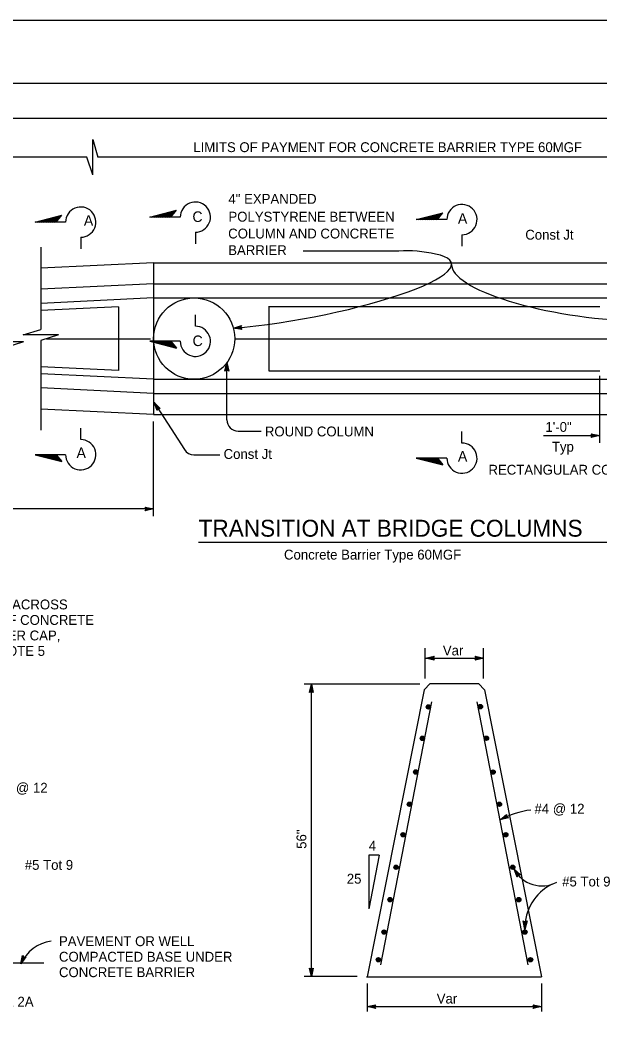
# Model space of a CAD drawing. Extents: x -894 to 866, y -476 to 714.
# Drawn here: x -470 to -58, y -2 to 714 of the extents above; entities that cross this region are included whole.
import ezdxf

# ---------------------------------------------------------------- set-up
doc = ezdxf.new("R2010")
doc.units = 0
for name, color, linetype in [('10 Sheet Format', 7, 'Continuous'), ('22 Misc Cnst Det', 7, 'Continuous'), ('56 Stage 3 Anno', 7, 'Continuous'), ('57 Undefined', 7, 'Continuous'), ('60 Nongeo Data', 7, 'Continuous')]:
    doc.layers.add(name, color=color, linetype=linetype)

msp = doc.modelspace()

# ---------------------------------------------------------------- linework, layer by layer
at = {"layer": '10 Sheet Format'}
msp.add_line((-813.45, 643.96), (811.55, 643.96), dxfattribs=at)
for points in [[(-894.04, 713.56), (865.96, 713.56), (865.96, -476.44), (-894.04, -476.44)], [(-863.43, 668.96), (836.57, 668.96), (836.57, -431.04), (-863.43, -431.04)], [(-863.43, 668.96), (836.57, 668.96), (836.57, -431.04), (-863.43, -431.04)]]:
    msp.add_lwpolyline(points, close=True, dxfattribs=at)
at = {"layer": '22 Misc Cnst Det'}
for p, q in [((-458.92, 570.24), (-439.98, 575.08)), ((-457.37, 570.24), (-440.38, 574.58)), ((-455.81, 570.24), (-440.79, 574.07)), ((-454.25, 570.24), (-441.19, 573.57)), ((-452.69, 570.24), (-441.6, 573.07)), ((-443.89, 570.24), (-439.98, 575.08)), ((-377.49, 573.79), (-358.55, 578.62)), ((-355.79, 573.79), (-377.49, 573.79)), ((-375.94, 573.79), (-358.95, 578.12)), ((-374.38, 573.79), (-359.36, 577.62)), ((-372.82, 573.79), (-359.76, 577.12)), ((-371.26, 573.79), (-360.17, 576.62)), ((-369.71, 573.79), (-360.57, 576.11)), ((-368.15, 573.79), (-360.98, 575.61)), ((-366.59, 573.79), (-361.39, 575.11)), ((-365.03, 573.79), (-361.79, 574.61)), ((-363.47, 573.79), (-362.2, 574.11)), ((-362.46, 573.79), (-358.55, 578.62)), ((-188.08, 572.02), (-169.13, 576.85)), ((-186.53, 572.02), (-169.54, 576.35)), ((-184.97, 572.02), (-169.94, 575.85)), ((-183.41, 572.02), (-170.35, 575.35)), ((-181.85, 572.02), (-170.76, 574.84)), ((-180.29, 572.02), (-171.16, 574.34)), ((-178.73, 572.02), (-171.57, 573.84)), ((-177.17, 572.02), (-171.97, 573.34)), ((-175.62, 572.02), (-172.38, 572.84)), ((-173.05, 572.02), (-169.13, 576.85)), ((-437.22, 570.24), (-458.92, 570.24)), ((-451.13, 570.24), (-442, 572.57)), ((-449.58, 570.24), (-442.41, 572.07)), ((-448.02, 570.24), (-442.82, 571.57)), ((-446.46, 570.24), (-443.22, 571.07)), ((-444.9, 570.24), (-443.63, 570.57)), ((-166.38, 572.02), (-188.08, 572.02)), ((-174.06, 572.02), (-172.78, 572.34)), ((-426.5, 559.53), (-426.5, 551.38)), ((-345.07, 563.07), (-345.07, 554.92)), ((-155.66, 561.3), (-155.66, 553.15)), ((-345.07, 496.35), (-345.07, 504.51)), ((-377.49, 485.64), (-358.55, 480.81)), ((-355.79, 485.64), (-377.49, 485.64)), ((-375.94, 485.64), (-358.95, 481.31)), ((-374.38, 485.64), (-359.36, 481.81)), ((-372.82, 485.64), (-359.76, 482.31)), ((-371.26, 485.64), (-360.17, 482.81)), ((-369.71, 485.64), (-360.57, 483.31)), ((-368.15, 485.64), (-360.98, 483.81)), ((-366.59, 485.64), (-361.39, 484.31)), ((-365.03, 485.64), (-361.79, 484.81)), ((-363.47, 485.64), (-362.2, 485.31)), ((-362.46, 485.64), (-358.55, 480.81)), ((-426.5, 415.84), (-426.5, 423.99)), ((-155.66, 413.45), (-155.66, 421.6)), ((-458.92, 405.13), (-439.98, 400.3)), ((-437.22, 405.13), (-458.92, 405.13)), ((-457.37, 405.13), (-440.38, 400.8)), ((-455.81, 405.13), (-440.79, 401.3)), ((-454.25, 405.13), (-441.19, 401.8)), ((-452.69, 405.13), (-441.6, 402.3)), ((-451.13, 405.13), (-442, 402.8)), ((-449.58, 405.13), (-442.41, 403.3)), ((-448.02, 405.13), (-442.82, 403.8)), ((-446.46, 405.13), (-443.22, 404.3)), ((-444.9, 405.13), (-443.63, 404.8)), ((-443.89, 405.13), (-439.98, 400.3)), ((-188.08, 402.73), (-169.13, 397.9)), ((-166.38, 402.73), (-188.08, 402.73)), ((-186.52, 402.73), (-169.54, 398.4)), ((-184.97, 402.73), (-169.94, 398.9)), ((-183.41, 402.73), (-170.35, 399.4)), ((-181.85, 402.73), (-170.76, 399.9)), ((-180.29, 402.73), (-171.16, 400.4)), ((-178.73, 402.73), (-171.57, 400.9)), ((-177.17, 402.73), (-171.97, 401.41)), ((-175.62, 402.73), (-172.38, 401.91)), ((-174.06, 402.73), (-172.78, 402.41)), ((-173.05, 402.73), (-169.13, 397.9))]:
    msp.add_line(p, q, dxfattribs=at)
for centre, start, end in [((-426.5, 570.24), 269.99947, 179.99996), ((-345.07, 573.79), 269.99947, 179.99996), ((-155.66, 572.02), 269.99947, 179.99996), ((-345.07, 485.64), 180.00004, 90.00053), ((-426.5, 405.13), 180.00004, 90.00053), ((-155.66, 402.73), 180.00004, 90.00053)]:
    msp.add_arc(centre, 10.72, start, end, dxfattribs=at)
at = {"layer": '56 Stage 3 Anno'}
for p, q in [((-417.98, 603.76), (-417.98, 628.88)), ((-417.98, 628.88), (-414.35, 616.34)), ((-422.06, 616.34), (-766.79, 616.34)), ((-417.98, 603.76), (-422.06, 616.34)), ((61.42, 616.34), (-414.35, 616.34)), ((-200.48, 549.72), (-268.44, 549.72)), ((-318.07, 494.96), (-312.21, 496.79)), ((-311.98, 494.13), (-318.07, 494.96)), ((-318.07, 494.96), (-318.07, 494.96)), ((-312.22, 494.47), (-316.7, 495.07)), ((-316.68, 495.08), (-312.41, 496.41)), ((-315.32, 495.19), (-312.56, 496.05)), ((-312.49, 494.81), (-315.32, 495.19)), ((-313.94, 495.31), (-312.76, 495.68)), ((-312.69, 495.14), (-313.94, 495.31)), ((-312.21, 496.79), (-312.89, 495.4)), ((-312.89, 495.4), (-311.98, 494.13)), ((-312.21, 496.79), (-312.21, 496.79)), ((-311.98, 494.13), (-311.98, 494.13)), ((-450.87, 487.4), (-376.88, 487.4)), ((-317.09, 487.45), (-37.46, 487.45)), ((-324.03, 464.49), (-322.69, 470.49)), ((-323.67, 464.71), (-322.69, 469.11)), ((-323.31, 464.94), (-322.69, 467.73)), ((-322.97, 465.12), (-322.69, 466.35)), ((-322.69, 429.85), (-322.69, 470.49)), ((-322.69, 470.49), (-322.69, 470.49)), ((-322.69, 470.49), (-321.36, 464.49)), ((-322.69, 469.1), (-321.72, 464.73)), ((-322.69, 467.73), (-322.07, 464.9)), ((-322.69, 466.35), (-322.42, 465.14)), ((-322.69, 465.29), (-324.03, 464.49)), ((-324.03, 464.49), (-324.03, 464.49)), ((-321.36, 464.49), (-322.69, 465.29)), ((-321.36, 464.49), (-321.36, 464.49)), ((-57.79, 413.67), (-57.79, 461.17)), ((-374.37, 442.25), (-352.78, 408.78)), ((-372.24, 436.48), (-374.37, 442.25)), ((-374.37, 442.25), (-374.37, 442.25)), ((-374.37, 442.25), (-370, 437.93)), ((-372.06, 436.86), (-373.62, 441.09)), ((-373.61, 441.08), (-370.43, 437.93)), ((-371.88, 437.25), (-372.87, 439.93)), ((-372.87, 439.93), (-370.81, 437.89)), ((-371.55, 437.88), (-372.24, 436.48)), ((-371.69, 437.58), (-372.12, 438.77)), ((-372.12, 438.77), (-371.24, 437.89)), ((-370, 437.93), (-371.55, 437.88)), ((-370, 437.93), (-370, 437.93)), ((-372.24, 436.48), (-372.24, 436.48)), ((-374.79, 361.62), (-374.79, 428.67)), ((-314.69, 421.85), (-298.21, 421.85)), ((-97.8, 418.67), (-57.79, 418.67)), ((-62.99, 418.67), (-63.79, 420.01)), ((-63.79, 420.01), (-63.79, 420.01)), ((-63.79, 420.01), (-57.79, 418.67)), ((-57.79, 418.67), (-63.79, 417.34)), ((-63.79, 417.34), (-62.99, 418.67)), ((-63.79, 417.34), (-63.79, 417.34)), ((-63.58, 419.65), (-59.17, 418.67)), ((-59.19, 418.66), (-63.56, 417.7)), ((-60.56, 418.67), (-63.38, 418.04)), ((-63.34, 419.29), (-60.56, 418.67)), ((-63.17, 418.95), (-61.94, 418.67)), ((-61.94, 418.67), (-63.15, 418.4)), ((-57.79, 418.67), (-57.79, 418.67)), ((-346.06, 405.12), (-327.66, 405.12)), ((-374.79, 366.62), (-613.82, 366.62)), ((-379.99, 366.62), (-380.79, 367.96)), ((-380.79, 367.96), (-380.79, 367.96)), ((-380.79, 367.96), (-374.79, 366.62)), ((-374.79, 366.62), (-380.79, 365.29)), ((-380.79, 365.29), (-379.99, 366.62)), ((-380.79, 365.29), (-380.79, 365.29)), ((-380.58, 367.6), (-376.17, 366.62)), ((-376.18, 366.62), (-380.56, 365.65)), ((-377.56, 366.62), (-380.38, 366)), ((-380.34, 367.25), (-377.56, 366.62)), ((-380.17, 366.9), (-378.94, 366.62)), ((-378.94, 366.62), (-380.15, 366.36)), ((-374.79, 366.62), (-374.79, 366.62)), ((-342.9, 343.01), (-15.69, 343.01)), ((-181.73, 246.22), (-181.73, 267.94)), ((-140.41, 246.22), (-140.41, 267.94)), ((-181.5, 260.72), (-175.5, 262.05)), ((-181.5, 260.72), (-140.18, 260.72)), ((-175.5, 259.38), (-181.5, 260.72)), ((-181.5, 260.72), (-181.5, 260.72)), ((-175.71, 259.74), (-180.12, 260.72)), ((-180.1, 260.72), (-175.73, 261.69)), ((-178.73, 260.72), (-175.91, 261.35)), ((-175.95, 260.1), (-178.73, 260.72)), ((-177.35, 260.72), (-176.14, 260.99)), ((-176.12, 260.44), (-177.35, 260.72)), ((-175.5, 262.05), (-176.3, 260.72)), ((-176.3, 260.72), (-175.5, 259.38)), ((-175.5, 262.05), (-175.5, 262.05)), ((-175.5, 259.38), (-175.5, 259.38)), ((-145.38, 260.72), (-146.18, 262.06)), ((-146.18, 262.06), (-146.18, 262.06)), ((-146.18, 262.06), (-140.18, 260.72)), ((-140.18, 260.72), (-146.18, 259.39)), ((-146.18, 259.39), (-145.38, 260.72)), ((-146.18, 259.39), (-146.18, 259.39)), ((-145.96, 261.71), (-141.56, 260.72)), ((-141.57, 260.72), (-145.94, 259.75)), ((-142.94, 260.72), (-145.77, 260.1)), ((-145.73, 261.35), (-142.94, 260.72)), ((-145.55, 261), (-144.32, 260.72)), ((-144.32, 260.72), (-145.53, 260.46)), ((-140.18, 260.72), (-140.18, 260.72)), ((-185.55, 242.29), (-267.65, 242.29)), ((-263.99, 236.29), (-262.65, 242.29)), ((-262.65, 237.09), (-263.99, 236.29)), ((-263.99, 236.29), (-263.99, 236.29)), ((-263.63, 236.51), (-262.65, 240.91)), ((-263.27, 236.75), (-262.65, 239.53)), ((-262.92, 236.92), (-262.65, 238.15)), ((-262.65, 34.7), (-262.65, 242.29)), ((-262.65, 242.29), (-262.65, 242.29)), ((-262.65, 242.29), (-261.32, 236.29)), ((-262.65, 239.53), (-262.02, 236.71)), ((-262.65, 238.15), (-262.38, 236.94)), ((-261.32, 236.29), (-262.65, 237.09)), ((-262.64, 240.9), (-261.68, 236.53)), ((-261.32, 236.29), (-261.32, 236.29)), ((-128.61, 145.9), (-123.92, 149.88)), ((-122.68, 147.52), (-128.61, 145.9)), ((-128.61, 145.9), (-128.61, 145.9)), ((-123.03, 147.74), (-127.39, 146.55)), ((-127.38, 146.56), (-123.96, 149.46)), ((-126.16, 147.19), (-123.96, 149.07)), ((-123.41, 147.95), (-126.16, 147.19)), ((-124.94, 147.84), (-124, 148.64)), ((-123.73, 148.17), (-124.94, 147.84)), ((-123.92, 149.88), (-124.01, 148.33)), ((-124.01, 148.33), (-122.68, 147.52)), ((-123.92, 149.88), (-123.92, 149.88)), ((-122.68, 147.52), (-122.68, 147.52)), ((-214.44, 120.99), (-221.72, 82.77)), ((-214.44, 120.99), (-221.72, 120.99)), ((-221.72, 120.99), (-221.72, 82.77)), ((-116.34, 105.35), (-118.6, 111.07)), ((-118.6, 111.07), (-118.6, 111.07)), ((-118.6, 111.07), (-114.13, 106.85)), ((-116.17, 105.73), (-117.83, 109.93)), ((-117.82, 109.92), (-114.56, 106.84)), ((-116, 106.13), (-117.05, 108.78)), ((-117.05, 108.78), (-114.95, 106.8)), ((-115.82, 106.47), (-116.28, 107.64)), ((-116.28, 107.64), (-115.38, 106.79)), ((-115.68, 106.77), (-116.34, 105.35)), ((-116.34, 105.35), (-116.34, 105.35)), ((-114.13, 106.85), (-115.68, 106.77)), ((-114.13, 106.85), (-114.13, 106.85)), ((-111.02, 68.28), (-112.05, 74.34)), ((-112.05, 74.34), (-112.05, 74.34)), ((-112.05, 74.34), (-110.76, 73.47)), ((-110.96, 69.67), (-111.7, 74.08)), ((-110.88, 71.04), (-111.37, 73.89)), ((-109.39, 74.2), (-111.02, 68.28)), ((-110.81, 72.42), (-111.02, 73.64)), ((-109.75, 74), (-110.95, 69.66)), ((-110.12, 73.79), (-110.88, 71.04)), ((-110.48, 73.63), (-110.81, 72.42)), ((-110.76, 73.47), (-109.39, 74.2)), ((-109.39, 74.2), (-109.39, 74.2)), ((-111.02, 68.28), (-111.02, 68.28)), ((-469.01, 43.74), (-467.87, 49.78)), ((-465.42, 48.73), (-469.01, 43.74)), ((-469.01, 43.74), (-469.01, 43.74)), ((-468.47, 45.02), (-467.64, 49.42)), ((-465.83, 48.67), (-468.47, 45.01)), ((-467.92, 46.28), (-467.39, 49.12)), ((-466.25, 48.6), (-467.92, 46.28)), ((-467.87, 49.78), (-467.87, 49.78)), ((-467.87, 49.78), (-466.96, 48.52)), ((-467.38, 47.55), (-467.15, 48.77)), ((-466.64, 48.57), (-467.38, 47.55)), ((-466.96, 48.52), (-465.42, 48.73)), ((-465.42, 48.73), (-465.42, 48.73)), ((-262.65, 34.7), (-263.98, 40.7)), ((-263.98, 40.7), (-263.98, 40.7)), ((-263.98, 40.7), (-262.65, 39.9)), ((-262.65, 36.09), (-263.62, 40.46)), ((-262.65, 37.46), (-263.27, 40.29)), ((-262.64, 38.84), (-262.91, 40.05)), ((-262.65, 39.9), (-261.31, 40.7)), ((-261.31, 40.7), (-262.65, 34.7)), ((-261.66, 40.48), (-262.65, 36.08)), ((-262.02, 40.25), (-262.65, 37.46)), ((-262.37, 40.07), (-262.64, 38.84)), ((-261.31, 40.7), (-261.31, 40.7)), ((-230.11, 34.7), (-267.65, 34.7)), ((-262.65, 34.7), (-262.65, 34.7)), ((-223.08, 29.95), (-223.08, 9.96)), ((-99.07, 29.95), (-99.07, 9.96)), ((-223.08, 13.46), (-217.08, 14.79)), ((-221.69, 13.46), (-217.32, 14.43)), ((-217.08, 14.79), (-217.88, 13.46)), ((-217.08, 14.79), (-217.08, 14.79)), ((-104.27, 13.46), (-105.07, 14.8)), ((-105.07, 14.8), (-105.07, 14.8)), ((-105.07, 14.8), (-99.07, 13.46)), ((-104.86, 14.44), (-100.45, 13.46)), ((-223.08, 13.46), (-99.07, 13.46)), ((-217.08, 12.12), (-223.08, 13.46)), ((-223.08, 13.46), (-223.08, 13.46)), ((-217.3, 12.47), (-221.7, 13.46)), ((-220.32, 13.46), (-217.5, 14.08)), ((-217.54, 12.83), (-220.32, 13.46)), ((-218.94, 13.45), (-217.73, 13.72)), ((-217.71, 13.18), (-218.94, 13.45)), ((-217.88, 13.46), (-217.08, 12.12)), ((-217.08, 12.12), (-217.08, 12.12)), ((-99.07, 13.46), (-105.07, 12.13)), ((-105.07, 12.13), (-104.27, 13.46)), ((-105.07, 12.13), (-105.07, 12.13)), ((-100.46, 13.45), (-104.84, 12.49)), ((-101.84, 13.46), (-104.66, 12.83)), ((-104.62, 14.08), (-101.84, 13.46)), ((-104.45, 13.74), (-103.22, 13.46)), ((-103.22, 13.46), (-104.43, 13.19)), ((-99.07, 13.46), (-99.07, 13.46))]:
    msp.add_line(p, q, dxfattribs=at)
for centre, radius, start, end in [((-314.69, 429.85), 8, 180, 270), ((-346.06, 413.12), 8, 212.82293, 270), ((-97.59, 87.23), 66.37, 97.86188, 117.86428), ((-98.77, 121.49), 22.41, 207.716, 297.87469), ((-76.31, 69.23), 34.66, 116.76371, 181.12329), ((-444.43, 33.23), 26.73, 96.51738, 156.85406)]:
    msp.add_arc(centre, radius, start, end, dxfattribs=at)
for centre, major_axis, ratio, start_param, end_param in [((-272.13, 521.52), (109.03, 19.53), 0.182491, 4.245052, 6.712798), ((-188.44, 536.11), (35.89, -3.01), 0.374434, 1.203248, 1.944069), ((-64.61, 528.38), (98.39, -12.43), 0.258921, 3.165475, 5.07588)]:
    msp.add_ellipse(centre, major_axis=major_axis, ratio=ratio, start_param=start_param, end_param=end_param, dxfattribs=at)
at = {"layer": '60 Nongeo Data'}
for p, q in [((-454.79, 552.54), (-454.79, 493.9)), ((-374.79, 541.42), (-454.79, 537.54)), ((-374.79, 541.42), (17.21, 541.42)), ((-374.79, 541.42), (-374.79, 433.67)), ((-374.79, 526.42), (-454.79, 522.54)), ((-374.79, 526.42), (17.21, 526.42)), ((-374.79, 516.39), (-454.79, 512.51)), ((-374.79, 516.39), (17.21, 516.39)), ((-399.79, 510.18), (-454.79, 507.51)), ((-399.79, 510.18), (-399.79, 464.91)), ((-292.79, 510.46), (-292.79, 464.77)), ((-292.79, 510.39), (-57.79, 510.39)), ((-467.33, 490.27), (-454.79, 493.9)), ((-442.21, 490.27), (-467.33, 490.27)), ((-442.21, 490.27), (-454.79, 486.19)), ((-467.21, 485.27), (-492.33, 485.27)), ((-467.21, 485.27), (-479.79, 481.19)), ((-454.79, 486.19), (-454.79, 422.54)), ((-399.79, 464.91), (-454.79, 467.58)), ((-374.79, 458.7), (-454.79, 462.58)), ((-374.79, 458.7), (17.21, 458.7)), ((-292.79, 464.7), (-57.79, 464.7)), ((-374.79, 448.67), (-454.79, 452.54)), ((-374.79, 448.67), (17.21, 448.67)), ((-374.79, 433.67), (-454.79, 437.54)), ((-374.79, 433.67), (17.21, 433.67)), ((-182.61, 238.28), (-223.08, 34.57)), ((-182.61, 238.28), (-178.19, 242.7)), ((-178.19, 242.7), (-143.95, 242.7)), ((-139.53, 238.28), (-143.95, 242.7)), ((-139.53, 238.28), (-99.07, 34.61)), ((-213.31, 42.99), (-177.17, 229.7)), ((-108.69, 42.99), (-144.83, 229.7)), ((-762.58, 44.57), (-452.68, 44.57)), ((-223.41, 34.53), (-99.07, 34.53))]:
    msp.add_line(p, q, dxfattribs=at)
for centre, radius in [((-345.95, 487.54), 28.84), ((-179.48, 226.11), 1.56), ((-179.48, 226.11), 1.37), ((-179.48, 226.11), 1.19), ((-179.48, 226.11), 1), ((-179.48, 226.11), 0.812), ((-179.48, 226.11), 0.625), ((-179.48, 226.11), 0.437), ((-179.48, 226.11), 0.187), ((-142.58, 226.31), 1.56), ((-142.58, 226.31), 1.37), ((-142.58, 226.31), 1.19), ((-142.58, 226.31), 1), ((-142.58, 226.31), 0.812), ((-142.58, 226.31), 0.625), ((-142.58, 226.31), 0.437), ((-142.58, 226.31), 0.187), ((-183.77, 203.85), 1.56), ((-183.77, 203.85), 1.37), ((-183.77, 203.85), 1.19), ((-183.77, 203.85), 1), ((-183.77, 203.85), 0.812), ((-183.77, 203.85), 0.625), ((-183.77, 203.85), 0.437), ((-183.77, 203.85), 0.187), ((-138.24, 203.87), 1.56), ((-138.24, 203.87), 1.37), ((-138.24, 203.87), 1.19), ((-138.24, 203.87), 1), ((-138.24, 203.87), 0.812), ((-138.24, 203.87), 0.625), ((-138.24, 203.87), 0.437), ((-138.24, 203.87), 0.187), ((-188.48, 179.96), 1.56), ((-188.48, 179.96), 1.37), ((-188.48, 179.96), 1.19), ((-188.48, 179.96), 1), ((-188.48, 179.96), 0.812), ((-188.48, 179.96), 0.625), ((-188.48, 179.96), 0.437), ((-188.48, 179.96), 0.187), ((-133.55, 179.93), 1.56), ((-133.55, 179.93), 1.37), ((-133.55, 179.93), 1.19), ((-133.55, 179.93), 1), ((-133.55, 179.93), 0.812), ((-133.55, 179.93), 0.625), ((-133.55, 179.93), 0.437), ((-133.55, 179.93), 0.187), ((-192.93, 157.03), 1.56), ((-192.93, 157.03), 1.37), ((-192.93, 157.03), 1.19), ((-192.93, 157.03), 1), ((-192.93, 157.03), 0.812), ((-192.93, 157.03), 0.625), ((-129.07, 157.03), 1.56), ((-129.07, 157.03), 1.37), ((-129.07, 157.03), 1.19), ((-129.07, 157.03), 1), ((-129.07, 157.03), 0.812), ((-129.07, 157.03), 0.625), ((-192.93, 157.03), 0.437), ((-192.93, 157.03), 0.187), ((-129.07, 157.03), 0.437), ((-129.07, 157.03), 0.187), ((-197.49, 135.42), 1.56), ((-197.49, 135.42), 1.37), ((-197.49, 135.42), 1.19), ((-197.49, 135.42), 1), ((-197.49, 135.42), 0.812), ((-197.49, 135.42), 0.625), ((-124.51, 135.42), 1.56), ((-124.51, 135.42), 1.37), ((-124.51, 135.42), 1.19), ((-124.51, 135.42), 1), ((-124.51, 135.42), 0.812), ((-124.51, 135.42), 0.625), ((-197.49, 135.42), 0.437), ((-197.49, 135.42), 0.187), ((-124.51, 135.42), 0.437), ((-124.51, 135.42), 0.187), ((-202.44, 112.34), 1.56), ((-202.44, 112.34), 1.37), ((-202.44, 112.34), 1.19), ((-202.44, 112.34), 1), ((-202.44, 112.34), 0.812), ((-202.44, 112.34), 0.625), ((-202.44, 112.34), 0.437), ((-202.44, 112.34), 0.187), ((-119.56, 112.34), 1.56), ((-119.56, 112.34), 1.37), ((-119.56, 112.34), 1.19), ((-119.56, 112.34), 1), ((-119.56, 112.34), 0.812), ((-119.56, 112.34), 0.625), ((-119.56, 112.34), 0.437), ((-119.56, 112.34), 0.187), ((-206.72, 89.35), 1.56), ((-206.72, 89.35), 1.37), ((-206.72, 89.35), 1.19), ((-206.72, 89.35), 1), ((-206.72, 89.35), 0.812), ((-206.72, 89.35), 0.625), ((-206.72, 89.35), 0.437), ((-206.72, 89.35), 0.187), ((-115.27, 89.35), 1.56), ((-115.27, 89.35), 1.37), ((-115.27, 89.35), 1.19), ((-115.27, 89.35), 1), ((-115.27, 89.35), 0.812), ((-115.27, 89.35), 0.625), ((-115.27, 89.35), 0.437), ((-115.27, 89.35), 0.187), ((-211.01, 66.37), 1.56), ((-211.01, 66.37), 1.37), ((-211.01, 66.37), 1.19), ((-211.01, 66.37), 1), ((-211.01, 66.37), 0.812), ((-211.01, 66.37), 0.625), ((-211.01, 66.37), 0.437), ((-211.01, 66.37), 0.187), ((-110.99, 66.37), 1.56), ((-110.99, 66.37), 1.37), ((-110.99, 66.37), 1.19), ((-110.99, 66.37), 1), ((-110.99, 66.37), 0.812), ((-110.99, 66.37), 0.625), ((-110.99, 66.37), 0.437), ((-110.99, 66.37), 0.187), ((-215.03, 46.68), 1.56), ((-215.03, 46.68), 1.37), ((-215.03, 46.68), 1.19), ((-215.03, 46.68), 1), ((-215.03, 46.68), 0.812), ((-215.03, 46.68), 0.625), ((-215.03, 46.68), 0.437), ((-215.03, 46.68), 0.187), ((-106.97, 46.68), 1.56), ((-106.97, 46.68), 1.37), ((-106.97, 46.68), 1.19), ((-106.97, 46.68), 1), ((-106.97, 46.68), 0.812), ((-106.97, 46.68), 0.625), ((-106.97, 46.68), 0.437), ((-106.97, 46.68), 0.187)]:
    msp.add_circle(centre, radius, dxfattribs=at)

# ---------------------------------------------------------------- texts
at = {"layer": '56 Stage 3 Anno'}
for s, height, p in [('A', 7.5, (-424.29, 567.62)), ('C', 7.5, (-347.16, 570.34)), ('A', 7.5, (-158.53, 569.05)), ('C', 7.5, (-347.06, 482.25)), ('A', 7.5, (-429.5, 402.78)), ('A', 7.5, (-158.53, 400.28)), ('TRANSITION AT BRIDGE COLUMNS', 12, (-342.76, 346.97))]:
    msp.add_text(s, height=height, dxfattribs=at).set_placement(p)
at = {"layer": '57 Undefined'}
for s, p in [('LIMITS OF PAYMENT FOR CONCRETE BARRIER TYPE 60MGF', (-346.53, 619.92)), ('4" EXPANDED', (-321.57, 583.21)), ('POLYSTYRENE BETWEEN', (-321.57, 570.59)), ('COLUMN AND CONCRETE', (-321.74, 558.62)), ('Const Jt', (-110.67, 557.79)), ('BARRIER', (-321.74, 546.84)), ('ROUND COLUMN', (-295.68, 418.15)), ('1\'-0" ', (-96.35, 421.36)), ('Const Jt', (-325, 402.15)), ('Typ', (-91.76, 407.31)), ('RECTANGULAR COLUMN', (-136.83, 390.98)), ('Concrete Barrier Type 60MGF', (-282.09, 330.73)), ('LEVEL ACROSS', (-507.03, 295.36)), ('TOP OF CONCRETE', (-507.03, 284.36)), ('BARRIER CAP,', (-507.03, 273.36)), ('SEE NOTE 5', (-507.03, 262.36)), ('Var', (-169.23, 262.71)), ('#4 @ 12', (-485.56, 165.27)), ('#4 @ 12', (-104.11, 150.4)), ('4', (-221.85, 124.11)), ('#5 Tot 9', (-466.26, 110.52)), ('25', (-237.47, 100.68)), ('#5 Tot 9', (-84.46, 98.71)), ('PAVEMENT OR WELL', (-441.97, 56.35)), ('COMPACTED BASE UNDER', (-441.97, 45.35)), ('CONCRETE BARRIER', (-441.97, 34.35)), ('Var', (-173.58, 15.62)), ('SEE NOTE 2A', (-521.39, 13.44))]:
    msp.add_text(s, height=7, dxfattribs=at).set_placement(p)
msp.add_text('56"', height=7, rotation=90, dxfattribs=at).set_placement((-266.18, 125.41))

doc.saveas('drawing.dxf')
